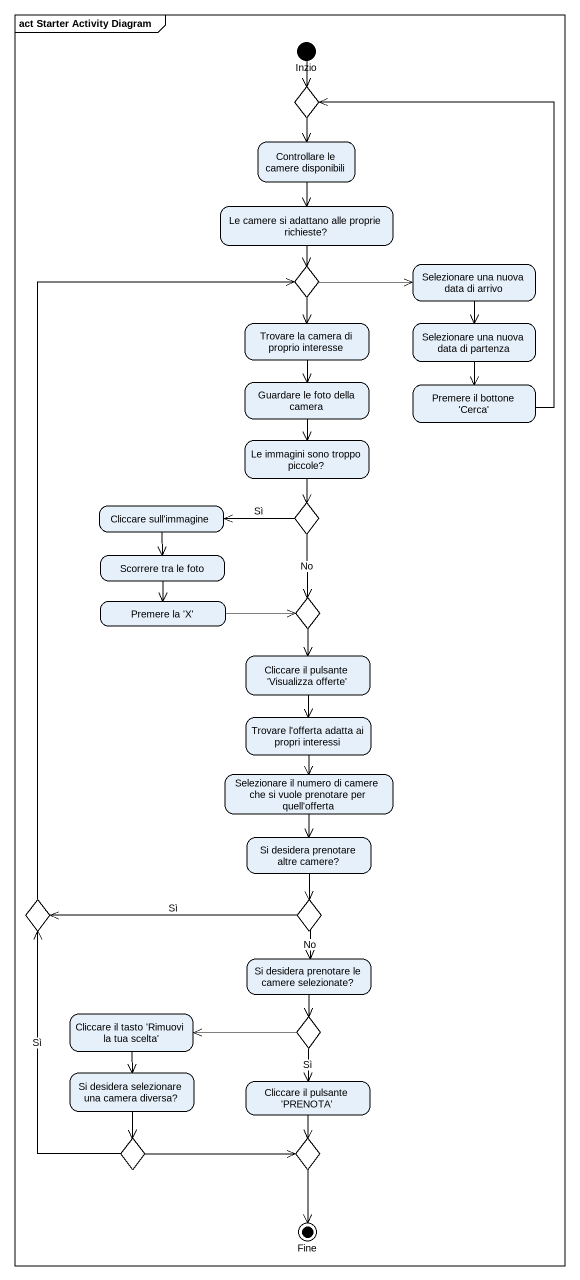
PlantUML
@startuml
mainframe act Starter Activity Diagram
hide empty description
state Inzio <<start>>
state choice1 <<choice>>
state "Controllare le camere disponibili" as Controllare_le_camere
state "Le camere si adattano alle proprie richieste?" as Le_camere_si_adattano_alle
state choice2 <<choice>>
state "Selezionare una nuova data di arrivo" as Selezionare_una_nuova_data
state "Trovare la camera di proprio interesse" as Trovare_la_camera_di
state "Selezionare una nuova data di partenza" as Selezionare_una_nuova_data_2
state "Guardare le foto della camera" as Guardare_le_foto_della
state "Premere il bottone 'Cerca'" as Premere_il_bottone_Cerca
state "Le immagini sono troppo piccole?" as Le_immagini_sono_troppo
state "Cliccare sull'immagine" as Cliccare_sull_immagine
state choice3 <<choice>>
state "Scorrere tra le foto" as Scorrere_tra_le_foto
state "Premere la 'X'" as Premere_la_X
state choice4 <<choice>>
state "Cliccare il pulsante 'Visualizza offerte'" as Cliccare_il_pulsante
state "Trovare l'offerta adatta ai propri interessi" as Trovare_l_offerta_adatta_ai
state "Selezionare il numero di camere che si vuole prenotare per quell'offerta" as Selezionare_il_numero_di
state "Si desidera prenotare altre camere?" as Si_desidera_prenotare_altre
state choice5 <<choice>>
state choice6 <<choice>>
state "Si desidera prenotare le camere selezionate?" as Si_desidera_prenotare_le
state "Cliccare il tasto 'Rimuovi la tua scelta'" as Cliccare_il_tasto_Rimuovi
state choice7 <<choice>>
state "Si desidera selezionare una camera diversa?" as Si_desidera_selezionare_una
state "Cliccare il pulsante 'PRENOTA'" as Cliccare_il_pulsante_PRENOTA
state choice8 <<choice>>
state choice9 <<choice>>
state Fine <<end>>
Inzio --> choice1
choice1 --> Controllare_le_camere
Controllare_le_camere --> Le_camere_si_adattano_alle
Le_camere_si_adattano_alle --> choice2
choice2 -right-> Selezionare_una_nuova_data
choice2 --> Trovare_la_camera_di
Selezionare_una_nuova_data --> Selezionare_una_nuova_data_2
Trovare_la_camera_di --> Guardare_le_foto_della
Selezionare_una_nuova_data_2 --> Premere_il_bottone_Cerca
Guardare_le_foto_della --> Le_immagini_sono_troppo
Premere_il_bottone_Cerca -up-> choice1
Le_immagini_sono_troppo --> choice3
Cliccare_sull_immagine --> Scorrere_tra_le_foto
choice3 -left-> Cliccare_sull_immagine : Sì
choice3 --> choice4 : No
Scorrere_tra_le_foto --> Premere_la_X
Premere_la_X -right-> choice4
choice4 --> Cliccare_il_pulsante
Cliccare_il_pulsante --> Trovare_l_offerta_adatta_ai
Trovare_l_offerta_adatta_ai --> Selezionare_il_numero_di
Selezionare_il_numero_di --> Si_desidera_prenotare_altre
Si_desidera_prenotare_altre --> choice6
choice5 -up-> choice2
choice6 -left-> choice5 : Sì
choice6 --> Si_desidera_prenotare_le : No
Si_desidera_prenotare_le --> choice7
Cliccare_il_tasto_Rimuovi --> Si_desidera_selezionare_una
choice7 -left-> Cliccare_il_tasto_Rimuovi
choice7 --> Cliccare_il_pulsante_PRENOTA : Sì
Si_desidera_selezionare_una --> choice8
Cliccare_il_pulsante_PRENOTA --> choice9
choice8 -up-> choice5 : Sì
choice8 -right-> choice9
choice9 --> Fine
@enduml
